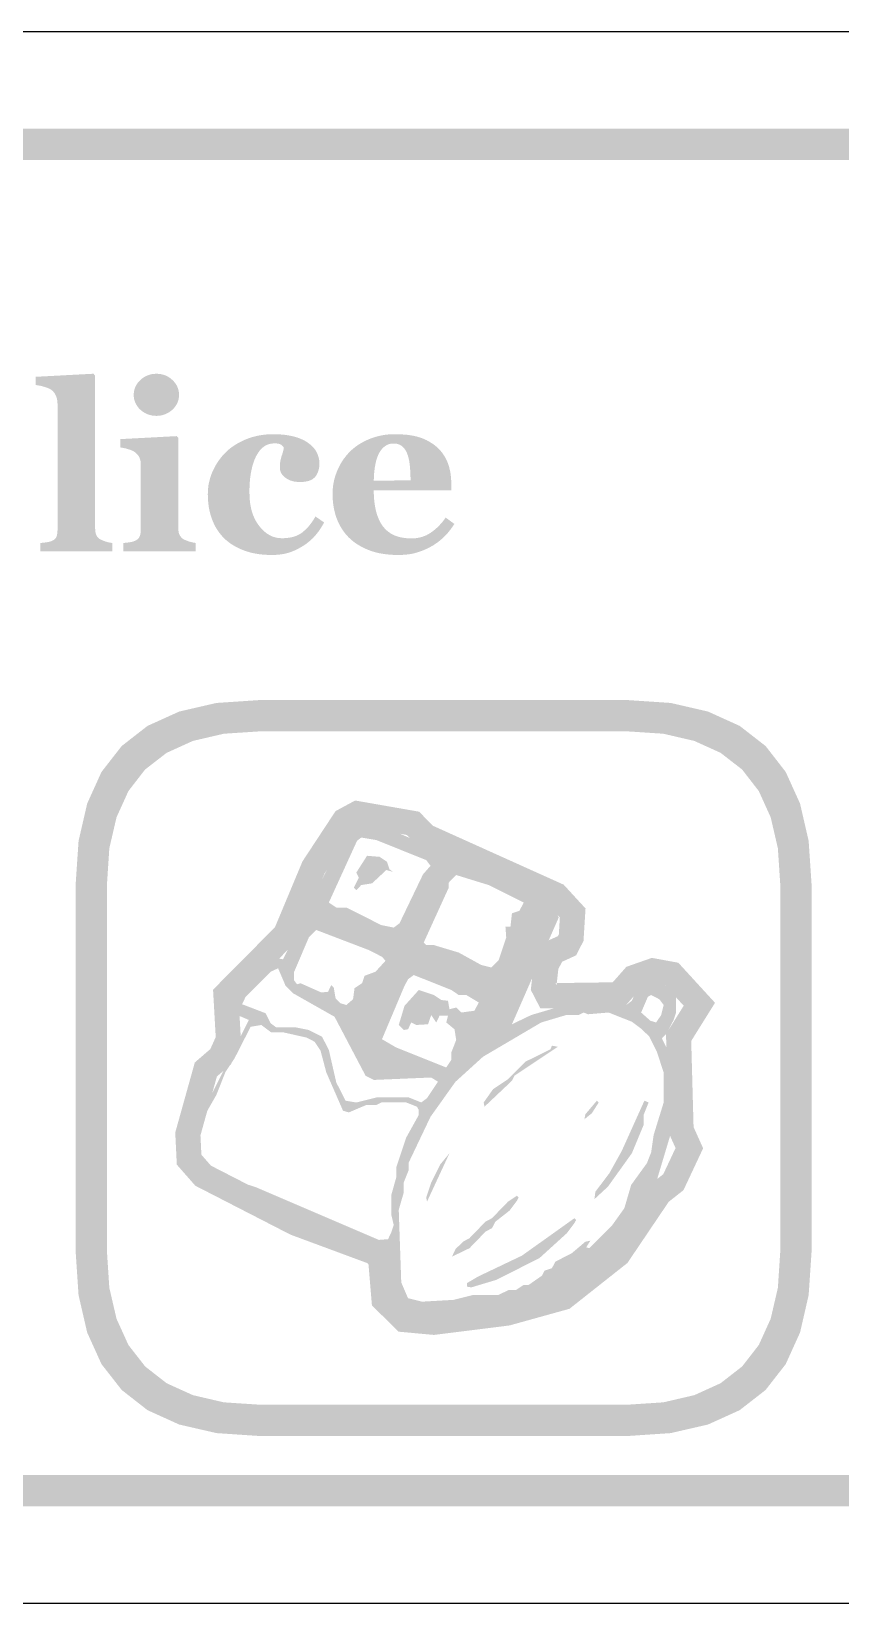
# Model space of a CAD drawing. Header units: millimetres. Extents: x 4 to 272, y 4 to 144.
# Drawn here: x 177.13 to 187.47, y 99.96 to 120.04 of the extents above; entities that cross this region are included whole.
import ezdxf

# ---------------------------------------------------------------- set-up
doc = ezdxf.new("R2010")
doc.units = ezdxf.units.MM
doc.layers.add('CUT', color=1, linetype='Continuous')
doc.layers.add('RASTER', color=7, linetype='Continuous')

msp = doc.modelspace()

# ---------------------------------------------------------------- hatches: boundary and pattern name
at = {"layer": 'RASTER'}
h = msp.add_hatch(color=7, dxfattribs=at)
h.paths.add_polyline_path([(141.2, 116.6), (141.234, 117.116), (141.337, 117.563), (141.509, 117.941), (141.75, 118.25), (142.059, 118.491), (142.438, 118.663), (142.884, 118.766), (143.4, 118.8), (200.6, 118.8), (201.116, 118.766), (201.563, 118.663), (201.941, 118.491), (202.25, 118.25), (202.491, 117.941), (202.663, 117.563), (202.766, 117.116), (202.8, 116.6), (202.8, 103.4), (202.766, 102.884), (202.663, 102.438), (202.491, 102.059), (202.25, 101.75), (201.941, 101.509), (201.563, 101.338), (201.116, 101.234), (200.6, 101.2), (143.4, 101.2), (142.884, 101.234), (142.438, 101.338), (142.059, 101.509), (141.75, 101.75), (141.509, 102.059), (141.337, 102.438), (141.234, 102.884), (141.2, 103.4)])
h.paths.add_polyline_path([(141.6, 116.6), (141.6, 103.4), (141.628, 102.978), (141.712, 102.613), (141.853, 102.303), (142.05, 102.05), (142.303, 101.853), (142.613, 101.712), (142.978, 101.628), (143.4, 101.6), (200.6, 101.6), (201.022, 101.628), (201.388, 101.713), (201.697, 101.853), (201.95, 102.05), (202.147, 102.303), (202.288, 102.613), (202.372, 102.978), (202.4, 103.4), (202.4, 116.6), (202.372, 117.022), (202.288, 117.388), (202.147, 117.697), (201.95, 117.95), (201.697, 118.147), (201.388, 118.288), (201.022, 118.372), (200.6, 118.4), (143.4, 118.4), (142.978, 118.372), (142.613, 118.288), (142.303, 118.147), (142.05, 117.95), (141.853, 117.697), (141.712, 117.388), (141.628, 117.022), (141.6, 116.6)], flags=0)
for points in [[(178.168, 113.4), (177.249, 113.4), (177.249, 113.507), (177.259, 113.508), (177.268, 113.508), (177.278, 113.509), (177.287, 113.51), (177.296, 113.511), (177.305, 113.512), (177.314, 113.513), (177.323, 113.514), (177.332, 113.515), (177.341, 113.517), (177.349, 113.518), (177.357, 113.52), (177.365, 113.522), (177.373, 113.524), (177.38, 113.526), (177.387, 113.529), (177.398, 113.534), (177.409, 113.539), (177.418, 113.544), (177.426, 113.55), (177.434, 113.557), (177.44, 113.564), (177.446, 113.571), (177.451, 113.579), (177.455, 113.588), (177.458, 113.597), (177.461, 113.607), (177.463, 113.618), (177.465, 113.629), (177.466, 113.641), (177.467, 113.653), (177.468, 113.667), (177.468, 115.29), (177.467, 115.303), (177.466, 115.317), (177.464, 115.33), (177.462, 115.343), (177.459, 115.356), (177.455, 115.369), (177.45, 115.381), (177.445, 115.393), (177.439, 115.404), (177.433, 115.415), (177.426, 115.425), (177.418, 115.435), (177.41, 115.444), (177.402, 115.452), (177.393, 115.459), (177.384, 115.465), (177.376, 115.47), (177.368, 115.475), (177.358, 115.48), (177.347, 115.484), (177.336, 115.489), (177.323, 115.493), (177.31, 115.498), (177.295, 115.502), (177.281, 115.506), (177.267, 115.51), (177.253, 115.513), (177.24, 115.516), (177.227, 115.518), (177.214, 115.52), (177.202, 115.522), (177.191, 115.523), (177.191, 115.629), (177.927, 115.668), (177.949, 115.644), (177.949, 113.686), (177.95, 113.672), (177.951, 113.66), (177.952, 113.648), (177.954, 113.637), (177.957, 113.626), (177.96, 113.616), (177.964, 113.606), (177.969, 113.598), (177.974, 113.59), (177.979, 113.582), (177.986, 113.575), (177.993, 113.568), (178.001, 113.561), (178.01, 113.555), (178.02, 113.55), (178.03, 113.545), (178.037, 113.542), (178.045, 113.539), (178.052, 113.536), (178.06, 113.533), (178.068, 113.53), (178.076, 113.527), (178.084, 113.524), (178.092, 113.522), (178.1, 113.519), (178.108, 113.517), (178.117, 113.515), (178.127, 113.513), (178.136, 113.511), (178.146, 113.509), (178.157, 113.508), (178.168, 113.507)], [(180.205, 113.353), (180.155, 113.354), (180.106, 113.357), (180.059, 113.361), (180.014, 113.368), (179.969, 113.376), (179.927, 113.386), (179.885, 113.399), (179.846, 113.412), (179.808, 113.428), (179.771, 113.445), (179.736, 113.463), (179.703, 113.483), (179.672, 113.503), (179.643, 113.526), (179.615, 113.549), (179.589, 113.574), (179.564, 113.601), (179.541, 113.629), (179.52, 113.658), (179.5, 113.688), (179.482, 113.719), (179.466, 113.752), (179.451, 113.785), (179.438, 113.82), (179.426, 113.856), (179.416, 113.893), (179.407, 113.93), (179.4, 113.969), (179.395, 114.008), (179.391, 114.048), (179.389, 114.088), (179.388, 114.129), (179.389, 114.167), (179.392, 114.205), (179.396, 114.242), (179.403, 114.278), (179.412, 114.314), (179.422, 114.35), (179.434, 114.385), (179.449, 114.42), (179.465, 114.453), (179.482, 114.486), (179.5, 114.518), (179.52, 114.549), (179.542, 114.578), (179.564, 114.607), (179.588, 114.635), (179.614, 114.661), (179.641, 114.687), (179.67, 114.712), (179.701, 114.735), (179.733, 114.757), (179.768, 114.778), (179.803, 114.797), (179.84, 114.815), (179.879, 114.832), (179.92, 114.847), (179.961, 114.86), (180.003, 114.871), (180.047, 114.88), (180.091, 114.887), (180.136, 114.892), (180.183, 114.895), (180.23, 114.896), (180.296, 114.894), (180.358, 114.889), (180.417, 114.881), (180.472, 114.87), (180.523, 114.856), (180.571, 114.838), (180.616, 114.818), (180.656, 114.794), (180.693, 114.767), (180.725, 114.738), (180.752, 114.707), (180.774, 114.674), (180.791, 114.639), (180.803, 114.601), (180.811, 114.561), (180.813, 114.519), (180.812, 114.493), (180.81, 114.469), (180.805, 114.446), (180.799, 114.424), (180.791, 114.403), (180.782, 114.384), (180.771, 114.366), (180.758, 114.349), (180.742, 114.334), (180.725, 114.321), (180.704, 114.31), (180.682, 114.301), (180.657, 114.294), (180.629, 114.289), (180.598, 114.286), (180.566, 114.285), (180.539, 114.286), (180.513, 114.288), (180.488, 114.292), (180.465, 114.298), (180.442, 114.305), (180.421, 114.314), (180.401, 114.325), (180.382, 114.338), (180.364, 114.351), (180.349, 114.366), (180.337, 114.382), (180.326, 114.398), (180.318, 114.416), (180.312, 114.435), (180.309, 114.454), (180.308, 114.475), (180.308, 114.493), (180.309, 114.511), (180.311, 114.529), (180.314, 114.547), (180.317, 114.564), (180.321, 114.582), (180.326, 114.6), (180.331, 114.617), (180.337, 114.634), (180.342, 114.65), (180.346, 114.665), (180.35, 114.679), (180.353, 114.692), (180.356, 114.704), (180.358, 114.715), (180.359, 114.724), (180.355, 114.731), (180.351, 114.737), (180.346, 114.742), (180.341, 114.747), (180.336, 114.752), (180.33, 114.757), (180.324, 114.761), (180.318, 114.765), (180.311, 114.768), (180.304, 114.771), (180.296, 114.773), (180.286, 114.775), (180.276, 114.776), (180.265, 114.778), (180.253, 114.778), (180.24, 114.778), (180.224, 114.778), (180.208, 114.776), (180.193, 114.774), (180.177, 114.771), (180.163, 114.766), (180.148, 114.761), (180.134, 114.755), (180.12, 114.748), (180.107, 114.739), (180.094, 114.729), (180.081, 114.718), (180.068, 114.705), (180.055, 114.691), (180.043, 114.675), (180.031, 114.658), (180.019, 114.639), (180.008, 114.62), (179.998, 114.6), (179.988, 114.577), (179.978, 114.554), (179.97, 114.528), (179.961, 114.501), (179.954, 114.473), (179.947, 114.443), (179.94, 114.411), (179.935, 114.378), (179.93, 114.344), (179.926, 114.307), (179.923, 114.27), (179.921, 114.23), (179.92, 114.19), (179.92, 114.147), (179.922, 114.083), (179.927, 114.023), (179.937, 113.966), (179.95, 113.912), (179.967, 113.861), (179.988, 113.813), (180.013, 113.768), (180.042, 113.727), (180.073, 113.689), (180.106, 113.657), (180.14, 113.629), (180.176, 113.607), (180.213, 113.589), (180.252, 113.577), (180.292, 113.569), (180.334, 113.567), (180.374, 113.568), (180.411, 113.572), (180.447, 113.577), (180.48, 113.585), (180.511, 113.595), (180.541, 113.608), (180.568, 113.623), (180.593, 113.64), (180.616, 113.659), (180.639, 113.68), (180.662, 113.702), (180.683, 113.727), (180.704, 113.754), (180.725, 113.782), (180.744, 113.813), (180.763, 113.845), (180.873, 113.769), (180.862, 113.747), (180.849, 113.725), (180.837, 113.704), (180.823, 113.684), (180.81, 113.663), (180.795, 113.644), (180.78, 113.625), (180.765, 113.606), (180.749, 113.588), (180.732, 113.57), (180.714, 113.553), (180.696, 113.536), (180.676, 113.52), (180.656, 113.504), (180.636, 113.489), (180.614, 113.475), (180.591, 113.46), (180.568, 113.447), (180.544, 113.434), (180.521, 113.422), (180.498, 113.411), (180.474, 113.401), (180.45, 113.392), (180.427, 113.384), (180.402, 113.377), (180.377, 113.37), (180.351, 113.365), (180.324, 113.361), (180.295, 113.357), (180.266, 113.355), (180.236, 113.354), (180.205, 113.353)]]:
    msp.add_hatch(color=7, dxfattribs=at).paths.add_polyline_path(points)
h = msp.add_hatch(color=7, dxfattribs=at)
h.paths.add_polyline_path([(179.234, 113.4), (178.308, 113.4), (178.308, 113.507), (178.318, 113.508), (178.327, 113.508), (178.337, 113.509), (178.346, 113.51), (178.355, 113.511), (178.365, 113.512), (178.374, 113.513), (178.383, 113.514), (178.392, 113.515), (178.401, 113.517), (178.409, 113.518), (178.417, 113.52), (178.425, 113.522), (178.432, 113.524), (178.439, 113.526), (178.446, 113.529), (178.457, 113.534), (178.468, 113.539), (178.477, 113.544), (178.486, 113.55), (178.494, 113.557), (178.501, 113.564), (178.507, 113.571), (178.512, 113.579), (178.516, 113.588), (178.52, 113.597), (178.524, 113.607), (178.526, 113.618), (178.528, 113.629), (178.53, 113.641), (178.531, 113.653), (178.531, 113.667), (178.531, 114.519), (178.531, 114.532), (178.53, 114.544), (178.528, 114.556), (178.525, 114.567), (178.522, 114.578), (178.518, 114.589), (178.513, 114.599), (178.508, 114.609), (178.502, 114.619), (178.495, 114.628), (178.488, 114.636), (178.481, 114.644), (178.474, 114.652), (178.466, 114.659), (178.458, 114.665), (178.449, 114.671), (178.442, 114.676), (178.434, 114.68), (178.425, 114.684), (178.416, 114.689), (178.405, 114.693), (178.394, 114.697), (178.382, 114.701), (178.369, 114.705), (178.356, 114.709), (178.343, 114.713), (178.33, 114.716), (178.318, 114.718), (178.306, 114.721), (178.294, 114.723), (178.283, 114.724), (178.272, 114.726), (178.272, 114.833), (178.99, 114.871), (179.011, 114.849), (179.011, 113.686), (179.012, 113.673), (179.013, 113.661), (179.015, 113.649), (179.017, 113.638), (179.02, 113.628), (179.024, 113.617), (179.028, 113.608), (179.033, 113.598), (179.039, 113.59), (179.046, 113.582), (179.053, 113.574), (179.06, 113.567), (179.068, 113.561), (179.077, 113.555), (179.086, 113.55), (179.096, 113.545), (179.104, 113.542), (179.111, 113.539), (179.119, 113.536), (179.127, 113.533), (179.135, 113.53), (179.144, 113.527), (179.152, 113.524), (179.161, 113.522), (179.17, 113.519), (179.179, 113.517), (179.188, 113.515), (179.197, 113.513), (179.206, 113.511), (179.215, 113.509), (179.225, 113.508), (179.234, 113.507)])
h.paths.add_polyline_path([(179.02, 115.398), (179.019, 115.371), (179.015, 115.344), (179.008, 115.319), (178.999, 115.295), (178.987, 115.272), (178.972, 115.25), (178.955, 115.228), (178.935, 115.208), (178.913, 115.19), (178.89, 115.174), (178.866, 115.161), (178.841, 115.15), (178.815, 115.141), (178.788, 115.135), (178.76, 115.131), (178.732, 115.13), (178.703, 115.131), (178.674, 115.135), (178.647, 115.141), (178.621, 115.15), (178.596, 115.161), (178.572, 115.174), (178.549, 115.19), (178.527, 115.208), (178.507, 115.228), (178.49, 115.25), (178.475, 115.272), (178.463, 115.295), (178.454, 115.319), (178.447, 115.344), (178.443, 115.371), (178.442, 115.398), (178.443, 115.425), (178.447, 115.452), (178.454, 115.477), (178.463, 115.501), (178.475, 115.525), (178.49, 115.547), (178.507, 115.568), (178.527, 115.588), (178.549, 115.607), (178.572, 115.623), (178.596, 115.637), (178.621, 115.648), (178.647, 115.656), (178.674, 115.663), (178.703, 115.666), (178.732, 115.668), (178.761, 115.666), (178.789, 115.663), (178.816, 115.656), (178.842, 115.648), (178.867, 115.637), (178.891, 115.623), (178.914, 115.607), (178.935, 115.588), (178.955, 115.568), (178.972, 115.547), (178.987, 115.525), (178.999, 115.501), (179.008, 115.477), (179.015, 115.452), (179.019, 115.425), (179.02, 115.398)])
h = msp.add_hatch(color=7, dxfattribs=at)
h.paths.add_polyline_path([(182.537, 113.75), (182.524, 113.729), (182.51, 113.709), (182.496, 113.689), (182.481, 113.669), (182.465, 113.649), (182.449, 113.63), (182.431, 113.611), (182.414, 113.593), (182.395, 113.574), (182.376, 113.557), (182.356, 113.54), (182.336, 113.524), (182.315, 113.508), (182.294, 113.494), (182.272, 113.479), (182.249, 113.466), (182.224, 113.452), (182.2, 113.44), (182.175, 113.428), (182.15, 113.417), (182.125, 113.407), (182.1, 113.398), (182.075, 113.389), (182.05, 113.382), (182.025, 113.375), (181.998, 113.369), (181.971, 113.364), (181.942, 113.36), (181.913, 113.357), (181.883, 113.355), (181.852, 113.354), (181.82, 113.353), (181.766, 113.354), (181.715, 113.357), (181.665, 113.362), (181.618, 113.369), (181.572, 113.377), (181.528, 113.388), (181.486, 113.4), (181.445, 113.415), (181.407, 113.431), (181.37, 113.448), (181.335, 113.467), (181.302, 113.487), (181.27, 113.508), (181.24, 113.531), (181.212, 113.555), (181.185, 113.58), (181.16, 113.607), (181.137, 113.635), (181.116, 113.663), (181.096, 113.694), (181.077, 113.725), (181.061, 113.757), (181.046, 113.791), (181.032, 113.826), (181.02, 113.861), (181.01, 113.898), (181.001, 113.935), (180.994, 113.973), (180.989, 114.012), (180.985, 114.051), (180.982, 114.091), (180.982, 114.132), (180.983, 114.17), (180.985, 114.206), (180.989, 114.243), (180.995, 114.279), (181.003, 114.314), (181.013, 114.35), (181.024, 114.384), (181.037, 114.419), (181.051, 114.453), (181.067, 114.485), (181.084, 114.517), (181.103, 114.548), (181.123, 114.578), (181.145, 114.607), (181.168, 114.635), (181.193, 114.663), (181.218, 114.688), (181.246, 114.712), (181.275, 114.735), (181.305, 114.757), (181.337, 114.777), (181.371, 114.796), (181.407, 114.814), (181.444, 114.831), (181.482, 114.846), (181.522, 114.859), (181.563, 114.87), (181.604, 114.879), (181.647, 114.887), (181.691, 114.892), (181.737, 114.895), (181.783, 114.896), (181.833, 114.895), (181.881, 114.892), (181.926, 114.889), (181.97, 114.883), (182.011, 114.876), (182.049, 114.868), (182.086, 114.857), (182.12, 114.846), (182.152, 114.833), (182.183, 114.819), (182.212, 114.803), (182.24, 114.786), (182.267, 114.769), (182.292, 114.75), (182.316, 114.729), (182.338, 114.708), (182.358, 114.687), (182.377, 114.664), (182.394, 114.641), (182.41, 114.617), (182.425, 114.592), (182.438, 114.566), (182.449, 114.539), (182.46, 114.511), (182.469, 114.483), (182.476, 114.454), (182.483, 114.424), (182.488, 114.395), (182.492, 114.365), (182.495, 114.335), (182.497, 114.304), (182.498, 114.273), (182.498, 114.178), (181.508, 114.178), (181.509, 114.105), (181.515, 114.037), (181.524, 113.973), (181.536, 113.913), (181.553, 113.859), (181.573, 113.808), (181.596, 113.762), (181.623, 113.721), (181.654, 113.684), (181.69, 113.652), (181.729, 113.625), (181.773, 113.603), (181.821, 113.586), (181.874, 113.574), (181.93, 113.567), (181.991, 113.564), (182.025, 113.565), (182.058, 113.569), (182.09, 113.575), (182.122, 113.583), (182.152, 113.594), (182.182, 113.606), (182.211, 113.622), (182.239, 113.64), (182.265, 113.659), (182.291, 113.68), (182.316, 113.702), (182.34, 113.725), (182.363, 113.75), (182.385, 113.775), (182.406, 113.802), (182.426, 113.831)])
h.paths.add_polyline_path([(181.978, 114.307), (181.978, 114.329), (181.977, 114.351), (181.977, 114.373), (181.976, 114.396), (181.974, 114.418), (181.973, 114.441), (181.971, 114.464), (181.969, 114.487), (181.967, 114.509), (181.964, 114.531), (181.961, 114.551), (181.957, 114.571), (181.953, 114.589), (181.948, 114.606), (181.944, 114.623), (181.938, 114.638), (181.932, 114.654), (181.925, 114.67), (181.917, 114.685), (181.909, 114.698), (181.9, 114.711), (181.891, 114.722), (181.881, 114.732), (181.87, 114.742), (181.859, 114.75), (181.847, 114.757), (181.835, 114.763), (181.821, 114.768), (181.807, 114.772), (181.793, 114.775), (181.777, 114.776), (181.761, 114.777), (181.733, 114.775), (181.707, 114.77), (181.683, 114.761), (181.66, 114.748), (181.638, 114.732), (181.617, 114.713), (181.598, 114.689), (181.581, 114.663), (181.565, 114.632), (181.551, 114.597), (181.539, 114.558), (181.529, 114.515), (181.521, 114.468), (181.514, 114.416), (181.51, 114.361), (181.508, 114.301)], flags=0)
h = msp.add_hatch(color=7, dxfattribs=at)
h.paths.add_polyline_path([(177.7, 109.15), (177.737, 109.701), (177.847, 110.178), (178.03, 110.582), (178.288, 110.913), (178.618, 111.17), (179.022, 111.353), (179.499, 111.463), (180.05, 111.5), (184.75, 111.5), (185.301, 111.463), (185.778, 111.353), (186.182, 111.17), (186.513, 110.913), (186.77, 110.582), (186.953, 110.178), (187.063, 109.701), (187.1, 109.15), (187.1, 104.45), (187.063, 103.899), (186.953, 103.422), (186.77, 103.018), (186.513, 102.688), (186.182, 102.43), (185.778, 102.247), (185.301, 102.137), (184.75, 102.1), (180.05, 102.1), (179.499, 102.137), (179.022, 102.247), (178.618, 102.43), (178.288, 102.688), (178.03, 103.018), (177.847, 103.422), (177.737, 103.899), (177.7, 104.45)])
h.paths.add_polyline_path([(178.1, 109.15), (178.1, 104.45), (178.13, 103.993), (178.222, 103.597), (178.374, 103.262), (178.588, 102.988), (178.862, 102.774), (179.197, 102.622), (179.593, 102.53), (180.05, 102.5), (184.75, 102.5), (185.207, 102.53), (185.603, 102.622), (185.938, 102.774), (186.213, 102.988), (186.426, 103.262), (186.578, 103.597), (186.67, 103.993), (186.7, 104.45), (186.7, 109.15), (186.67, 109.607), (186.578, 110.003), (186.426, 110.338), (186.213, 110.613), (185.938, 110.826), (185.603, 110.978), (185.207, 111.07), (184.75, 111.1), (180.05, 111.1), (179.593, 111.07), (179.197, 110.978), (178.862, 110.826), (178.587, 110.613), (178.374, 110.338), (178.222, 110.003), (178.13, 109.607), (178.1, 109.15)], flags=0)
h = msp.add_hatch(color=7, dxfattribs=at)
h.paths.add_polyline_path([(181.27, 110.217), (182.088, 110.074), (182.26, 109.896), (183.934, 109.142), (184.213, 108.838), (184.187, 108.423), (184.092, 108.239), (183.915, 108.158), (183.866, 108.067), (183.843, 107.859), (183.83, 107.885), (184.56, 107.895), (184.735, 108.093), (185.06, 108.207), (185.398, 108.145), (185.867, 107.633), (185.563, 107.146), (185.593, 106.046), (185.715, 105.775), (185.464, 105.24), (185.275, 105.091), (184.748, 104.31), (184.008, 103.725), (183.241, 103.512), (182.277, 103.391), (181.822, 103.433), (181.484, 103.77), (181.441, 104.289), (181.429, 104.307), (180.444, 104.672), (179.228, 105.297), (178.992, 105.566), (178.972, 105.976), (179.222, 106.871), (179.42, 107.042), (179.489, 107.195), (179.455, 107.801), (180.246, 108.599), (180.597, 109.439), (181.02, 110.082)])
h.paths.add_polyline_path([(181.324, 109.883), (181.243, 109.839), (180.881, 109.288), (180.517, 108.418), (179.782, 107.677), (179.812, 107.135), (179.683, 106.846), (179.504, 106.692), (179.294, 105.94), (179.306, 105.693), (179.428, 105.553), (180.574, 104.965), (181.638, 104.571), (181.753, 104.397), (181.794, 103.914), (181.967, 103.741), (182.271, 103.712), (183.178, 103.827), (183.86, 104.016), (184.511, 104.53), (185.038, 105.312), (185.206, 105.444), (185.363, 105.778), (185.275, 105.973), (185.241, 107.234), (185.467, 107.596), (185.234, 107.85), (185.086, 107.877), (184.92, 107.819), (184.706, 107.577), (183.636, 107.562), (183.514, 107.798), (183.555, 108.164), (183.684, 108.405), (183.859, 108.484), (183.872, 108.51), (183.885, 108.722), (183.742, 108.877), (182.072, 109.629), (181.93, 109.777), (181.324, 109.883)], flags=0)
h = msp.add_hatch(color=7, dxfattribs=at)
h.paths.add_polyline_path([(181.294, 109.957), (181.412, 109.967), (181.732, 109.839), (183.455, 109.105), (183.784, 108.923), (183.87, 108.722), (183.273, 107.359), (183.519, 107.477), (184.061, 107.637), (184.476, 107.669), (184.732, 107.605), (184.805, 107.659), (184.882, 107.838), (184.955, 107.892), (185.147, 107.892), (185.316, 107.806), (185.37, 107.701), (185.37, 107.509), (185.338, 107.414), (185.252, 107.244), (185.188, 107.181), (185.338, 106.871), (185.37, 106.711), (185.37, 106.36), (185.338, 106.296), (185.306, 105.977), (185.115, 105.339), (184.965, 105.042), (184.646, 104.595), (184.294, 104.244), (184.007, 104.053), (183.647, 103.871), (183.327, 103.775), (183.008, 103.743), (182.944, 103.711), (182.753, 103.711), (182.434, 103.647), (181.987, 103.647), (181.818, 103.733), (181.7, 103.935), (181.7, 104.445), (181.677, 104.487), (180.774, 104.86), (179.858, 105.285), (179.912, 105.307), (180.008, 105.275), (181.572, 104.605), (181.69, 104.614), (181.732, 104.701), (181.763, 104.796), (181.732, 104.924), (181.732, 105.179), (181.795, 105.403), (181.795, 105.53), (181.923, 105.913), (182.083, 106.201), (182.083, 106.264), (182.06, 106.306), (181.923, 106.36), (181.604, 106.36), (181.54, 106.328), (181.412, 106.328), (181.189, 106.233), (181.115, 106.255), (180.902, 106.743), (180.828, 107.021), (180.752, 107.136), (180.646, 107.19), (180.359, 107.254), (180.199, 107.254), (180.072, 107.35), (179.935, 107.327), (179.73, 106.925), (179.615, 106.753), (179.497, 106.456), (179.37, 106.233), (179.306, 106.073), (179.306, 105.977), (179.242, 105.85), (179.242, 105.754), (179.296, 105.648), (179.392, 105.553), (179.839, 105.317), (179.721, 105.339), (179.36, 105.521), (179.264, 105.617), (179.21, 105.722), (179.21, 105.913), (179.306, 106.201), (179.912, 107.414), (179.711, 107.5), (179.689, 107.669), (179.826, 107.851), (179.89, 107.883), (180.094, 108.093), (180.273, 108.202), (180.349, 108.189), (181.147, 109.817), (181.211, 109.913)])
h.paths.add_polyline_path([(181.348, 109.744), (181.294, 109.702), (180.934, 108.914), (181.029, 108.85), (181.157, 108.85), (181.604, 108.626), (181.763, 108.594), (181.837, 108.649), (182.137, 109.274), (182.233, 109.383), (182.178, 109.456), (181.54, 109.712)], flags=0)
h.paths.add_polyline_path([(181.422, 109.511), (181.581, 109.498), (181.677, 109.434), (181.709, 109.338), (181.754, 109.306), (181.668, 109.329), (181.486, 109.159), (181.348, 109.137), (181.285, 109.073), (181.253, 109.105), (181.317, 109.233), (181.285, 109.297)], flags=0)
h.paths.add_polyline_path([(182.561, 109.265), (182.466, 109.169), (182.466, 109.105), (182.146, 108.403), (182.178, 108.371), (182.274, 108.371), (182.593, 108.275), (182.881, 108.116), (183.008, 108.084), (183.104, 108.18), (183.2, 108.467), (183.19, 108.604), (183.254, 108.604), (183.273, 108.776), (183.369, 108.808), (183.423, 108.914), (182.976, 109.137)], flags=0)
h.paths.add_polyline_path([(180.774, 108.563), (180.678, 108.467), (180.487, 108.02), (180.487, 107.924), (180.528, 107.87), (180.573, 107.883), (180.838, 107.765), (180.924, 107.774), (180.965, 107.86), (180.997, 107.828), (181.02, 107.691), (181.084, 107.627), (181.157, 107.605), (181.243, 107.678), (181.262, 107.819), (181.358, 107.883), (181.39, 107.978), (181.53, 108.03), (181.658, 108.17), (181.613, 108.221), (181.444, 108.307)], flags=0)
h.paths.add_polyline_path([(180.286, 108.074), (180.19, 108.03), (179.871, 107.71), (179.826, 107.615), (180.126, 107.5), (180.19, 107.372), (180.263, 107.318), (180.519, 107.318), (180.678, 107.286), (180.847, 107.2), (180.934, 107.031), (181.029, 106.616), (181.147, 106.383), (181.285, 106.36), (181.54, 106.424), (181.955, 106.424), (182.115, 106.36), (182.188, 106.415), (182.328, 106.625), (182.242, 106.679), (181.508, 106.648), (181.403, 106.702), (181.007, 107.455), (180.477, 107.755), (180.381, 107.851)], flags=0)
h.paths.add_polyline_path([(182.019, 107.988), (181.945, 107.934), (181.891, 107.828), (181.613, 107.168), (181.795, 107.062), (182.434, 106.807), (182.498, 106.903), (182.498, 106.999), (182.561, 107.158), (182.539, 107.295), (182.434, 107.382), (182.456, 107.468), (182.348, 107.468), (182.306, 107.382), (182.242, 107.477), (182.201, 107.359), (182.051, 107.35), (181.987, 107.382), (181.945, 107.295), (181.891, 107.286), (181.827, 107.35), (181.901, 107.595), (182.083, 107.797), (182.274, 107.733), (182.37, 107.669), (182.456, 107.659), (182.475, 107.551), (182.561, 107.573), (182.625, 107.509), (182.794, 107.532), (182.849, 107.637), (182.689, 107.733), (182.593, 107.733), (182.498, 107.797)], flags=0)
h.paths.add_polyline_path([(185.051, 107.733), (185.009, 107.71), (184.923, 107.509), (185.041, 107.404), (185.115, 107.382), (185.179, 107.477), (185.211, 107.605), (185.156, 107.678)], flags=0)
h.paths.add_polyline_path([(184.189, 107.509), (184.125, 107.477), (183.966, 107.477), (183.647, 107.382), (182.903, 106.944), (182.552, 106.625), (182.233, 106.178), (181.955, 105.594), (181.955, 105.498), (181.891, 105.339), (181.891, 105.211), (181.827, 104.988), (181.859, 104.062), (181.945, 103.861), (182.124, 103.816), (182.529, 103.839), (182.785, 103.903), (183.104, 103.903), (183.232, 103.966), (183.327, 103.966), (183.423, 104.03), (183.487, 104.03), (183.656, 104.148), (183.688, 104.212), (183.784, 104.244), (183.828, 104.327), (184.039, 104.436), (184.211, 104.582), (184.275, 104.595), (184.221, 104.509), (184.263, 104.499), (184.55, 104.787), (184.709, 105.01), (184.796, 105.307), (184.997, 105.585), (185.051, 105.722), (185.083, 105.945), (185.211, 106.36), (185.211, 106.743), (185.124, 107.008), (185.029, 107.2), (184.933, 107.295), (184.805, 107.391), (184.508, 107.509), (184.243, 107.487)], flags=0)
h.paths.add_polyline_path([(183.784, 107.085), (183.86, 107.072), (183.305, 106.702), (183.273, 106.638), (182.922, 106.306), (182.912, 106.36), (183.031, 106.529), (183.222, 106.657), (183.445, 106.881), (183.765, 107.04)], flags=0)
h.paths.add_polyline_path([(184.358, 106.383), (184.381, 106.36), (184.294, 106.223), (184.199, 106.146), (184.211, 106.21)], flags=0)
h.paths.add_polyline_path([(184.965, 106.383), (185.019, 106.36), (184.955, 106.201), (184.955, 106.073), (184.805, 105.712), (184.499, 105.285), (184.326, 105.125), (184.339, 105.221), (184.518, 105.457), (184.677, 105.744)], flags=0)
h.paths.add_polyline_path([(182.475, 105.712), (182.188, 105.093), (182.178, 105.147), (182.242, 105.339), (182.36, 105.572)], flags=0)
h.paths.add_polyline_path([(183.337, 105.17), (183.359, 105.147), (183.337, 105.106), (183.241, 104.978), (183.062, 104.838), (183.018, 104.755), (182.935, 104.71), (182.731, 104.499), (182.507, 104.391), (182.552, 104.487), (182.648, 104.582), (182.731, 104.627), (182.935, 104.838), (183.018, 104.882), (183.222, 105.093)], flags=0)
h.paths.add_polyline_path([(184.071, 104.882), (184.093, 104.86), (184.071, 104.819), (183.975, 104.691), (183.624, 104.372), (183.072, 104.094), (182.753, 103.998), (182.699, 104.008), (182.699, 104.053), (182.839, 104.136), (183.401, 104.404)], flags=0)

# ---------------------------------------------------------------- linework, layer by layer
at = {"layer": 'CUT'}
for points in [[(142.999, 120.04), (201.001, 120.04)], [(201.001, 99.96), (142.999, 99.96)]]:
    msp.add_lwpolyline(points, dxfattribs=at)

doc.saveas('drawing.dxf')
